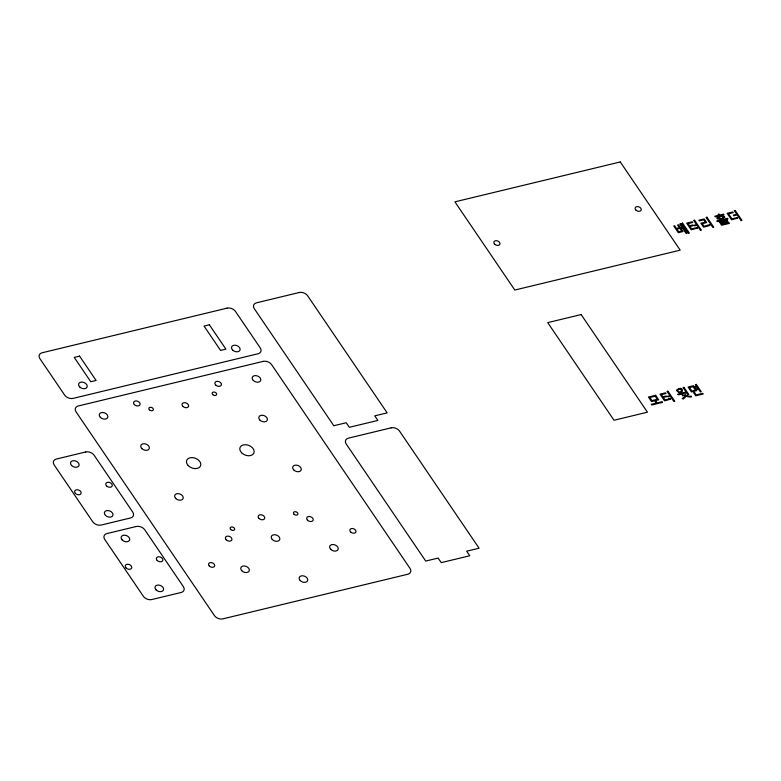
<?xml version="1.0" encoding="UTF-8"?>
<svg xmlns="http://www.w3.org/2000/svg" width="781" height="781" viewBox="0 0 781 781"><rect width="100%" height="100%" fill="white"/><g stroke="black" fill="none" stroke-linecap="round" stroke-linejoin="round"><path stroke-width="1.17" d="M684.576 396.543L684.81 395.655A2.236 1.542 21.5 0 0 684.547 394.835L685.445 394.62A2.197 1.523 21.5 0 0 686.314 395.381L687.339 395.83A7.322 5.067 21.5 0 0 691.302 396.172L691.283 396.973A7.585 5.252 21.5 0 1 685.806 395.908A7.312 5.067 21.5 0 1 683.063 398.818M668.663 398.984L664.992 399.911L663.323 397.451L666.73 396.631L666.271 395.967L662.874 396.787L661.4 394.62L666.076 393.487L665.597 392.794L660.013 394.141L664.543 400.809L670.674 399.169L670.166 398.515A23.703 16.411 21.5 0 1 668.663 398.984M683.16 398.935L682.174 398.427A6.941 4.803 21.5 0 0 684.595 396.553M681.93 390.588C676.239 395.655 676.922 385.355 681.93 390.588M676.473 390.285C683.199 398.857 685.425 383.129 676.473 390.285M717.895 217.987C724.094 220.584 725.647 213.594 717.924 217.909M724.69 217.274L722.113 218.787L722.61 219.52L727.57 218.319L727.999 218.953L717.183 221.56L716.753 220.925L721.712 219.734L721.214 219.002L717.583 218.983A1.22 0.849 21.5 0 1 717.124 218.631L716.909 218.329A1.22 0.84 21.5 0 1 716.851 217.86L719.877 216.269L723.899 216.152A1.22 0.849 21.5 0 1 724.407 216.513L724.612 216.825A1.23 0.849 21.5 0 1 724.69 217.274M709.431 224.703L704.023 226.256L702.256 223.649L706.688 222.585L704.208 218.924L698.868 220.213L699.337 220.906L703.769 219.832L705.331 222.136L700.899 223.2L703.583 227.154L706.883 226.324A67.859 46.967 21.5 0 0 708.123 225.973L709.988 225.338L709.431 224.703M737.235 217.489L732.002 218.885L728.527 213.779L733.261 212.637L732.783 211.934L727.15 213.291L731.563 219.793L737.742 218.143L737.235 217.489M697.316 228.15L691.185 229.79L686.655 223.122L692.239 221.775L692.718 222.478L688.041 223.6L689.516 225.777L692.913 224.957L693.362 225.621L689.965 226.441L691.634 228.901L695.305 227.974A23.703 16.411 21.5 0 0 696.808 227.505L697.316 228.15M685.816 392.853L682.33 393.849L683.57 395.674L682.653 395.899C682.174 392.042 678.933 396.152 677.615 394.268L685.298 392.199L685.816 392.853M620.28 161.96L454.913 201.849L514.816 290.044L680.183 250.154L620.28 161.96M227.046 308.153L42.125 352.768A6.394 4.432 21.5 0 0 39.88 358.616L64.667 395.108A6.394 4.432 21.5 0 0 73.102 398.388L258.023 353.773A6.394 4.432 21.5 0 0 260.258 347.926L235.471 311.424A6.394 4.432 21.5 0 0 227.046 308.153M299.201 292.514L256.529 302.813A6.394 4.432 21.5 0 0 254.294 308.661L333.809 425.743L346.227 422.746L349.322 427.305L377.848 420.432L374.743 415.863L387.161 412.876L307.636 295.784A6.394 4.432 21.5 0 0 299.201 292.514M79.574 356.116L74.244 357.405L90.772 381.733L96.102 380.445L79.574 356.116M209.376 324.798L204.046 326.087L220.574 350.415L225.904 349.136L209.376 324.798M718.979 214.179L718.09 214.394L718.705 215.302L714.771 216.249L715.201 216.874L723.958 214.765L723.538 214.14L719.604 215.087L718.979 214.179M682.584 223.122L681.667 223.346L688.432 233.314L689.35 233.089L682.584 223.122M694.592 220.222L693.694 220.437L696.554 224.645L694.26 225.192L694.719 225.875L697.013 225.319L700.469 230.415L701.367 230.19L694.592 220.222M706.961 217.245L706.063 217.46L712.838 227.427L713.736 227.212L706.961 217.245M735.175 210.431L734.277 210.645L736.747 214.277L733.31 215.107L733.769 215.79L737.205 214.96L741.052 220.623L741.95 220.398L735.175 210.431M680.651 223.825L679.743 224.04L682.135 227.554L680.573 227.935L678.484 224.85L677.596 225.065L679.392 227.71L676.463 228.423L674.667 225.768L673.778 225.982L678.318 232.67L683.024 231.537L681.042 228.618L682.594 228.247L686.177 233.509L687.075 233.285L680.651 223.825M679.86 228.403L676.932 229.106L678.738 231.772L681.667 231.069L679.86 228.403M726.847 220.057L719.311 221.872L719.74 222.517L726.389 220.906L726.906 221.667L720.258 223.268L721.605 225.26L729.415 223.376L728.976 222.741L722.074 224.411L721.556 223.649L728.204 222.048L726.847 220.057M263.187 361.369L78.266 405.983A6.394 4.432 21.5 0 0 76.03 411.831L214.424 615.594A6.394 4.432 21.5 0 0 222.858 618.864L407.78 574.25A6.394 4.432 21.5 0 0 410.015 568.402L271.622 364.649A6.394 4.432 21.5 0 0 263.187 361.369M581.142 314.567L547.715 322.631L614.022 420.256L647.449 412.192L581.142 314.567M85.705 451.974L56.369 459.052A6.394 4.432 21.5 0 0 54.133 464.9L92.754 521.776A6.394 4.432 21.5 0 0 101.188 525.047L130.525 517.969A6.394 4.432 21.5 0 0 132.76 512.121L94.14 455.255A6.394 4.432 21.5 0 0 85.705 451.974M391.115 427.842L348.443 438.141A6.394 4.432 21.5 0 0 346.208 443.989L425.733 561.07L438.141 558.073L441.236 562.642L469.762 555.76L466.667 551.201L479.075 548.203L399.55 431.122A6.394 4.432 21.5 0 0 391.115 427.842M667.96 391.232L667.052 391.457L669.913 395.655L667.618 396.211L668.077 396.885L670.371 396.328L673.827 401.424L674.725 401.209L667.96 391.232M683.971 387.376L683.063 387.591L687.885 394.688L688.793 394.473L683.971 387.376M696.291 384.398L695.383 384.623L696.427 386.165L694.104 386.722L693.44 385.746L688.09 387.034L691.419 391.935L696.759 390.646L696.105 389.67L698.429 389.104L700.323 391.906L701.231 391.681L696.291 384.398M655.64 395.293L648.425 397.031L651.491 401.541L654.644 400.78L656.225 403.103L651.276 404.304L651.745 404.997L662.571 402.391L662.093 401.688L657.143 402.889L655.562 400.555L658.705 399.804L655.64 395.293M693.001 386.654L689.457 387.503L691.859 391.027L695.393 390.178L693.001 386.654M655.21 396.211L649.821 397.509L651.93 400.614L657.319 399.316L655.21 396.211M696.886 386.829L694.553 387.396L695.646 388.997L697.97 388.44L696.886 386.829M136.314 526.482L106.968 533.56A6.394 4.432 21.5 0 0 104.732 539.407L143.362 596.284A6.394 4.432 21.5 0 0 151.797 599.554L181.133 592.476A6.394 4.432 21.5 0 0 183.369 586.629L144.739 529.762A6.394 4.432 21.5 0 0 136.314 526.482M694.504 392.443L693.596 392.667L695.734 395.811L703.222 394.005L702.754 393.312L696.174 394.903L694.504 392.443M241.544 452.716A7.459 5.164 21.5 0 0 253.786 453.273A7.459 5.164 21.5 0 0 245.595 444.711A7.459 5.164 21.5 0 0 241.544 452.716M188.201 465.583A7.459 5.164 21.5 0 0 200.434 466.14A7.459 5.164 21.5 0 0 192.253 457.578A7.459 5.164 21.5 0 0 188.201 465.583M209.298 566.01A3.202 2.216 21.5 0 0 214.541 566.245A3.202 2.216 21.5 0 0 211.036 562.574A3.202 2.216 21.5 0 0 209.298 566.01M350.591 531.92A3.202 2.216 21.5 0 0 355.833 532.164A3.202 2.216 21.5 0 0 352.319 528.493A3.202 2.216 21.5 0 0 350.591 531.92M635.871 210.021A3.202 2.216 21.5 0 0 641.113 210.265A3.202 2.216 21.5 0 0 637.599 206.594A3.202 2.216 21.5 0 0 635.871 210.021M494.578 244.111A3.202 2.216 21.5 0 0 499.82 244.346A3.202 2.216 21.5 0 0 496.316 240.675A3.202 2.216 21.5 0 0 494.578 244.111M330.695 549.307A4.481 3.095 21.5 0 0 338.036 549.639A4.481 3.095 21.5 0 0 333.126 544.503A4.481 3.095 21.5 0 0 330.695 549.307M241.788 570.755A4.481 3.095 21.5 0 0 249.129 571.096A4.481 3.095 21.5 0 0 244.219 565.961A4.481 3.095 21.5 0 0 241.788 570.755M258.98 518.399A3.407 2.363 21.5 0 0 264.574 518.652A3.407 2.363 21.5 0 0 260.825 514.738A3.407 2.363 21.5 0 0 258.98 518.399M230.688 529.479A2.343 1.621 21.5 0 0 234.534 529.655A2.343 1.621 21.5 0 0 231.957 526.96A2.343 1.621 21.5 0 0 230.688 529.479M293.988 514.21A2.343 1.621 21.5 0 0 297.834 514.386A2.343 1.621 21.5 0 0 295.257 511.692A2.343 1.621 21.5 0 0 293.988 514.21M212.705 394.542A2.343 1.621 21.5 0 0 216.552 394.717A2.343 1.621 21.5 0 0 213.974 392.023A2.343 1.621 21.5 0 0 212.705 394.542M149.405 409.81A2.343 1.621 21.5 0 0 153.252 409.986A2.343 1.621 21.5 0 0 150.674 407.291A2.343 1.621 21.5 0 0 149.405 409.81M182.861 406.335A3.407 2.363 21.5 0 0 188.455 406.589A3.407 2.363 21.5 0 0 184.716 402.674A3.407 2.363 21.5 0 0 182.861 406.335M134.361 404.578A3.407 2.363 21.5 0 0 139.955 404.831A3.407 2.363 21.5 0 0 136.216 400.926A3.407 2.363 21.5 0 0 134.361 404.578M215.663 384.965A3.407 2.363 21.5 0 0 221.257 385.218A3.407 2.363 21.5 0 0 217.508 381.313A3.407 2.363 21.5 0 0 215.663 384.965M307.47 520.146A3.407 2.363 21.5 0 0 313.064 520.4A3.407 2.363 21.5 0 0 309.325 516.485A3.407 2.363 21.5 0 0 307.47 520.146M226.178 539.759A3.407 2.363 21.5 0 0 231.772 540.013A3.407 2.363 21.5 0 0 228.032 536.098A3.407 2.363 21.5 0 0 226.178 539.759M272.296 539.505A4.481 3.095 21.5 0 0 279.637 539.837A4.481 3.095 21.5 0 0 274.727 534.702A4.481 3.095 21.5 0 0 272.296 539.505M293.744 469.918A4.481 3.095 21.5 0 0 301.075 470.25A4.481 3.095 21.5 0 0 296.165 465.115A4.481 3.095 21.5 0 0 293.744 469.918M259.868 420.041A4.481 3.095 21.5 0 0 267.209 420.373A4.481 3.095 21.5 0 0 262.289 415.238A4.481 3.095 21.5 0 0 259.868 420.041M141.8 448.528A4.481 3.095 21.5 0 0 149.142 448.86A4.481 3.095 21.5 0 0 144.231 443.725A4.481 3.095 21.5 0 0 141.8 448.528M175.676 498.395A4.481 3.095 21.5 0 0 183.018 498.737A4.481 3.095 21.5 0 0 178.097 493.602A4.481 3.095 21.5 0 0 175.676 498.395M253.229 380.406A4.481 3.095 21.5 0 0 260.571 380.737A4.481 3.095 21.5 0 0 255.651 375.602A4.481 3.095 21.5 0 0 253.229 380.406M100.31 417.298A4.481 3.095 21.5 0 0 107.651 417.63A4.481 3.095 21.5 0 0 102.741 412.495A4.481 3.095 21.5 0 0 100.31 417.298M232.572 349.995A4.481 3.095 21.5 0 0 239.913 350.327A4.481 3.095 21.5 0 0 235.003 345.192A4.481 3.095 21.5 0 0 232.572 349.995M79.652 386.888A4.481 3.095 21.5 0 0 86.994 387.22A4.481 3.095 21.5 0 0 82.083 382.085A4.481 3.095 21.5 0 0 79.652 386.888M300.187 580.556A4.481 3.095 21.5 0 0 307.529 580.898A4.481 3.095 21.5 0 0 302.608 575.763A4.481 3.095 21.5 0 0 300.187 580.556M126.014 567.904A3.407 2.363 21.5 0 0 131.608 568.158A3.407 2.363 21.5 0 0 127.859 564.253A3.407 2.363 21.5 0 0 126.014 567.904M157.127 560.397A3.407 2.363 21.5 0 0 162.721 560.651A3.407 2.363 21.5 0 0 158.982 556.746A3.407 2.363 21.5 0 0 157.127 560.397M122.168 539.974A4.481 3.095 21.5 0 0 129.509 540.315A4.481 3.095 21.5 0 0 124.599 535.18A4.481 3.095 21.5 0 0 122.168 539.974M156.044 589.85A4.481 3.095 21.5 0 0 163.385 590.182A4.481 3.095 21.5 0 0 158.475 585.047A4.481 3.095 21.5 0 0 156.044 589.85M105.435 515.343A4.481 3.095 21.5 0 0 112.776 515.675A4.481 3.095 21.5 0 0 107.866 510.54A4.481 3.095 21.5 0 0 105.435 515.343M71.559 465.466A4.481 3.095 21.5 0 0 78.901 465.808A4.481 3.095 21.5 0 0 73.99 460.673A4.481 3.095 21.5 0 0 71.559 465.466M106.528 485.889A3.407 2.363 21.5 0 0 112.113 486.143A3.407 2.363 21.5 0 0 108.374 482.238A3.407 2.363 21.5 0 0 106.528 485.889M75.406 493.397A3.407 2.363 21.5 0 0 80.999 493.651A3.407 2.363 21.5 0 0 77.26 489.746A3.407 2.363 21.5 0 0 75.406 493.397"/></g></svg>
